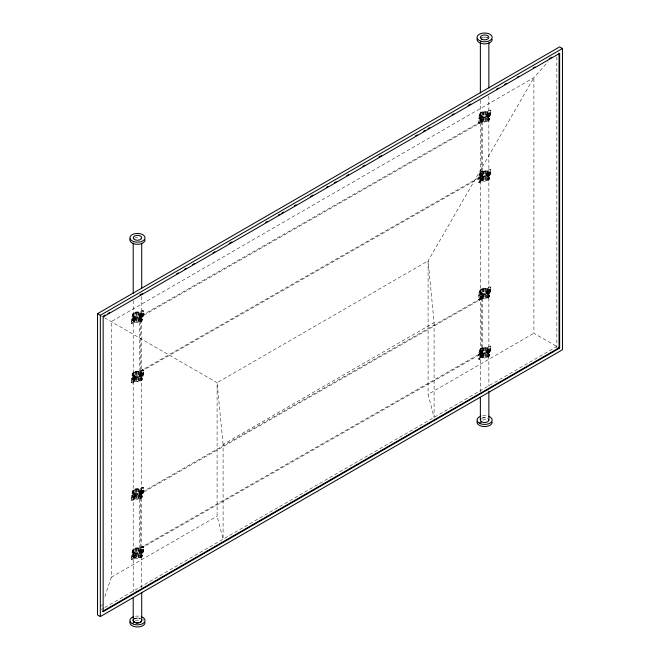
<?xml version="1.0" encoding="UTF-8"?>
<svg xmlns="http://www.w3.org/2000/svg" width="660" height="660" viewBox="0 0 660 660"><rect width="100%" height="100%" fill="white"/><g stroke="black" fill="none" stroke-linecap="round" stroke-linejoin="round"><path stroke-width="0.49" stroke-dasharray="3.3 2.47" d="M140.464 316.635L137.462 317.353L134.458 316.635L131.356 318.97L131.356 323.59L132.231 323.977C131.002 316.882 131.686 310.043 140.011 312.345L140.011 316.973C137.049 315.092 129.31 318.425 133.939 321.643M141.141 316.123C144.037 310.563 129.393 311.933 134.458 316.635M133.782 318.293C131.719 322.121 139.136 323.062 141.141 320.752C143.195 317.221 136.628 316.165 134.458 317.79M134.821 322.039C143.179 324.456 143.979 317.575 142.593 310.398L143.657 310.868L143.657 315.496L140.53 317.839M140.464 375.862L137.462 376.579L134.458 375.862L131.356 378.197L131.356 382.816L132.231 383.212C131.002 376.109 131.686 369.27 140.011 371.572L140.011 376.2C137.09 374.385 129.401 377.528 133.848 380.837L133.848 372.042M141.141 375.35C144.037 369.798 129.393 371.159 134.458 375.862M133.782 377.528C131.719 381.356 139.136 382.288 141.141 379.978C143.195 376.447 136.628 375.391 134.458 377.017M134.821 381.265C143.179 383.683 143.979 376.802 142.593 369.633L143.657 370.095L143.657 374.723L140.53 377.075L140.53 372.446L143.657 370.095M140.464 493.391L137.462 494.109L134.458 493.391L131.356 495.726L131.356 500.346L132.231 500.734C131.002 493.639 131.686 486.799 140.011 489.101L140.011 493.73C137.049 491.848 129.31 495.181 133.939 498.399M141.141 492.88C144.037 487.319 129.393 488.689 134.458 493.391M133.782 495.049C131.719 498.877 139.136 499.818 141.141 497.508C143.195 493.977 136.628 492.921 134.458 494.546M134.821 498.795C143.179 501.204 143.979 494.332 142.593 487.154L143.657 487.624L143.657 492.253L140.53 494.596M140.464 552.618L137.462 553.336L134.458 552.618L131.356 554.953L131.356 559.573L132.231 559.969C131.002 552.865 131.686 546.026 140.011 548.328L140.011 552.956C137.049 551.083 129.31 554.408 133.939 557.634M141.141 552.106C144.037 546.554 129.393 547.915 134.458 552.618M141.562 556.141C141.85 552.304 135.044 552.123 133.353 554.87C133.064 558.707 139.879 558.888 141.562 556.141L141.562 550.25M134.821 558.022C143.179 560.439 143.979 553.558 142.593 546.389L143.657 546.851L143.657 551.48L140.53 553.831L140.53 549.202L143.657 546.851M479.507 119.097C477.329 113.404 482.361 110.253 487.162 111.919L487.162 116.548C484.242 114.733 476.553 117.876 481 121.176L481 112.39M488.293 115.698C490.355 111.87 482.938 110.938 480.934 113.248C478.88 116.779 485.446 117.826 487.616 116.21M481.973 121.605L484.613 122.042L488.218 121.176L488.218 112.39C492.69 115.731 484.877 118.874 481.973 116.985M480.934 117.868C478.871 121.696 486.288 122.636 488.293 120.326C490.347 116.795 483.78 115.739 481.61 117.364M488.218 121.176L489.712 119.097L489.712 114.469M479.507 178.324C477.329 172.631 482.361 169.48 487.162 171.146L487.162 175.774C484.242 173.959 476.553 177.103 481 180.411L481.536 180.007M488.293 174.925C490.355 171.097 482.938 170.164 480.934 172.475C478.88 176.005 485.446 177.061 487.616 175.436M481.973 180.84L484.613 181.269L488.218 180.411L488.218 171.617C492.69 174.966 484.877 178.101 481.973 176.212M488.713 178.959C489.002 175.123 482.196 174.941 480.505 177.688C480.216 181.525 487.031 181.706 488.713 178.959L488.713 173.069M488.218 180.411L489.712 178.324L489.712 173.704M479.507 295.853C477.329 290.161 482.361 287.009 487.162 288.676L487.162 293.304C484.201 291.423 476.462 294.756 481.09 297.974M488.293 292.454C490.355 288.626 482.938 287.694 480.934 290.004C478.88 293.535 485.446 294.583 487.616 292.966M481.973 298.361L484.613 298.798L488.218 297.932L488.218 289.146C492.69 292.487 484.877 295.63 481.973 293.741M488.713 296.488C489.002 292.652 482.196 292.471 480.505 295.218C480.216 299.054 487.031 299.236 488.713 296.488L488.713 290.59M488.218 297.932L489.712 295.853L489.712 291.225M479.507 355.08C477.329 349.387 482.361 346.236 487.162 347.902L487.162 352.531C484.242 350.716 476.553 353.859 481 357.167L481.536 356.763M488.293 351.681C490.355 347.853 482.938 346.921 480.934 349.231C478.88 352.762 485.446 353.818 487.616 352.192M481.973 357.596L484.613 358.025L488.218 357.167L488.218 348.373C492.69 351.722 484.877 354.857 481.973 352.968M488.713 355.715C489.002 351.879 482.196 351.697 480.505 354.445C480.216 358.281 487.031 358.462 488.713 355.715L488.713 349.825M488.218 357.167L489.712 355.08L489.712 350.46M101.632 606.21L102.275 604.279M104.849 596.558L111.284 577.253L111.284 321.618L533.899 77.624L548.072 61.644M133.642 320.95L134.45 320.438L134.261 321.337L133.642 320.95L133.939 321.445M133.864 321.049L134.45 320.438M133.716 321.346L134.227 320.339M142.75 314.201L143.558 313.698L143.368 314.597L142.75 314.201L143.047 314.696M142.972 314.3L143.558 313.698M142.816 314.597L143.327 313.599M133.642 380.176L134.45 379.673L134.261 380.572L133.642 380.176L133.939 380.671M133.864 380.275L134.45 379.673M133.716 380.572L134.227 379.566M142.75 373.428L143.558 372.925L143.368 373.824L142.75 373.428L143.047 373.931M142.972 373.527L143.558 372.925M142.816 373.832L143.327 372.826M133.642 497.698L134.45 497.194L134.261 498.094L133.642 497.698L133.939 498.201M133.864 497.805L134.45 497.194M133.716 498.102L134.227 497.095M142.75 490.957L143.558 490.454L143.368 491.353L142.75 490.957L143.047 491.452M142.972 491.056L143.558 490.454M142.816 491.353L143.327 490.355M133.642 556.933L134.45 556.421L134.261 557.329L133.642 556.933L133.939 557.428M133.864 557.032L134.45 556.421M133.716 557.329L134.227 556.322M142.75 550.184L143.558 549.681L143.368 550.58L142.75 550.184L143.047 550.688M142.972 550.283L143.558 549.681M142.816 550.588L143.327 549.582M480.793 120.516L481.602 120.013L481.412 120.912L480.793 120.516L481.09 121.019M481.016 120.623L481.602 120.013M480.868 120.92L481.379 119.914M489.901 113.776L490.71 113.273L490.52 114.172L489.901 113.776L490.19 114.271M490.124 113.875L490.71 113.273M489.967 114.172L490.479 113.165M480.793 179.751L481.602 179.239L481.412 180.147L480.793 179.751L481.09 180.246M481.016 179.85L481.602 179.239M480.868 180.147L481.379 179.14M489.901 173.002L490.71 172.499L490.52 173.398L489.901 173.002L490.19 173.506M490.124 173.101L490.71 172.499M489.967 173.398L490.479 172.4M480.793 297.272L481.602 296.769L481.412 297.668L480.793 297.272L481.09 297.775M481.016 297.371L481.602 296.769M480.868 297.676L481.379 296.67M489.901 290.532L490.71 290.029L490.52 290.928L489.901 290.532L490.19 291.027M490.124 290.631L490.71 290.029M489.967 290.928L490.479 289.921M480.793 356.507L481.602 355.996L481.412 356.903L480.793 356.507L481.09 357.002M481.016 356.606L481.602 355.996M480.868 356.903L481.379 355.897M489.901 349.759L490.71 349.255L490.52 350.155L489.901 349.759L490.19 350.262M490.124 349.858L490.71 349.255M489.967 350.155L490.479 349.156M142.593 310.398L139.475 312.749L139.475 317.377L142.593 315.026L143.657 315.496M143.657 310.868L140.53 313.219L140.547 371.877L482.402 176.435L482.402 121.646L481.627 121.192L139.771 316.635L139.771 371.423L140.547 371.877M131.356 323.59L134.458 321.255L134.458 313.162M132.231 323.977L135.333 321.643L135.333 312.774M132.355 374.129L133.039 375.598L133.848 376.208L134.384 375.812L134.384 380.432M142.593 369.633L139.475 371.976L139.475 376.604L142.593 374.253L143.657 374.723M479.507 114.469L480.191 115.945L481 116.556L481.536 116.152M489.745 109.972L486.626 112.324L486.626 116.944L489.745 114.601L489.745 109.972L490.809 110.443L490.809 115.071L487.682 117.414L487.682 112.794L490.809 110.443M479.383 123.552L479.383 118.932L482.592 116.622L482.592 121.242L479.383 123.552L478.508 123.164L478.508 118.544L481.61 116.21M131.356 382.816L134.458 380.482L134.458 372.397M132.231 383.212L135.44 380.902L135.44 376.274L132.231 378.584L131.356 378.197M478.508 123.164L481.61 120.829L481.61 112.736M479.507 173.704L480.191 175.172L481 175.783L481.536 175.379M489.745 169.207L486.626 171.55L486.626 176.179L489.745 173.827L489.745 169.207L490.809 169.669L490.809 174.298L487.682 176.641L487.682 172.021L490.809 169.669M482.056 180.881L482.056 176.253L482.592 175.849L482.592 180.477L479.383 182.787L478.508 182.391L478.508 177.771L481.61 175.436M479.383 182.787L479.383 178.159L482.485 175.824M478.508 182.391L481.61 180.056L481.61 171.971M132.355 491.651L133.039 493.127L133.848 493.738L134.384 493.334L134.384 497.962M142.593 487.154L139.475 489.505L139.475 494.126L142.593 491.782L143.657 492.253M143.657 487.624L140.53 489.976L140.547 548.633L482.402 353.191L482.402 298.402L481.627 297.949L139.771 493.391L139.771 548.179L140.547 548.633M131.356 500.346L134.458 498.011L134.458 489.918M132.231 500.734L135.44 498.424L135.44 493.804L132.231 496.114L131.356 495.726M132.355 550.885L133.039 552.354L133.848 552.964L134.384 552.56L134.384 557.188L133.848 557.593L133.848 548.798M142.593 546.389L139.475 548.732L139.475 553.361L142.593 551.009L143.657 551.48M135.333 553.006L132.231 555.34L131.356 554.953M479.507 291.225L480.191 292.702L481 293.312L481.536 292.908M489.745 286.729L486.626 289.08L486.626 293.7L489.745 291.357L489.745 286.729L490.809 287.199L490.809 291.827L487.682 294.17L487.682 289.55L490.809 287.199M482.056 298.402L482.056 293.783L482.592 293.378L482.592 297.998L479.383 300.308L478.508 299.921L478.508 295.3L481.61 292.966M479.383 300.308L479.383 295.688L482.485 293.353M131.356 559.573L134.458 557.238L134.458 549.153M132.231 559.969L135.44 557.659L135.44 553.03L134.904 553.435L134.904 558.063M481.536 297.536L481 297.932L481 289.146M478.508 299.921L481.61 297.586L481.61 289.492M479.507 350.46L480.191 351.928L481 352.539L481.536 352.135M489.745 345.964L486.626 348.307L486.626 352.935L489.745 350.584L489.745 345.964L490.809 346.426L490.809 351.054L487.682 353.397L487.682 348.777L490.809 346.426M482.485 348.332L482.485 357.209L479.383 359.543L478.508 359.147L478.508 354.527L481.61 352.192M479.383 359.543L479.383 354.915L482.485 352.58M478.508 359.147L481.61 356.812L481.61 348.727M104.552 317.732L217.09 382.709L217.09 516.169L223.096 539.195L223.096 444.444L434.098 322.625L428.092 260.89L533.899 77.624L533.899 333.259L558.253 347.317M111.284 577.253L217.09 516.169M434.098 322.625L434.098 417.376L428.092 394.35L533.899 333.259M101.236 609.551L103.909 608.009M104.8 607.497L556.85 346.508M482.402 121.646L140.547 317.089L139.771 316.635M139.771 371.423L481.627 175.981L482.402 176.435M482.402 298.402L140.547 493.845L139.771 493.391M139.771 548.179L481.627 352.737L482.402 353.191M134.821 317.411C137.725 319.3 145.538 316.156 141.067 312.815L141.067 321.61M134.821 376.637C137.725 378.526 145.538 375.391 141.067 372.042L141.067 380.837M134.821 494.167C137.725 496.056 145.538 492.913 141.067 489.571L141.067 498.366M134.821 553.393C137.725 555.283 145.538 552.148 141.067 548.798L141.067 557.593M490.157 112.67A0.85 0.421 -66.1 0 1 489.926 114.007A0.85 0.421 -66.1 0 1 489.291 113.636A0.85 0.421 -66.1 0 1 490.157 112.67L490.834 112.975A0.85 0.421 -66.1 0 1 490.603 114.304A0.85 0.421 -66.1 0 1 489.967 113.932A0.85 0.421 -66.1 0 1 490.834 112.975M489.423 114.205L490.099 114.502M489.745 114.601L490.809 115.071M481.049 119.419A0.85 0.421 -66.1 0 1 480.818 120.755A0.85 0.421 -66.1 0 1 480.183 120.384A0.85 0.421 -66.1 0 1 481.049 119.419L481.726 119.716A0.85 0.421 -66.1 0 1 481.495 121.052A0.85 0.421 -66.1 0 1 480.859 120.681A0.85 0.421 -66.1 0 1 481.726 119.716M478.508 118.544L479.383 118.932M480.323 120.953L481.09 121.217M490.157 171.905A0.85 0.421 -66.1 0 1 489.926 173.233A0.85 0.421 -66.1 0 1 489.291 172.862A0.85 0.421 -66.1 0 1 490.157 171.905L490.834 172.202A0.85 0.421 -66.1 0 1 490.603 173.539A0.85 0.421 -66.1 0 1 489.967 173.159A0.85 0.421 -66.1 0 1 490.834 172.202M489.423 173.431L490.099 173.728M489.745 173.827L490.809 174.298M481.049 178.645A0.85 0.421 -66.1 0 1 480.818 179.982A0.85 0.421 -66.1 0 1 480.183 179.611A0.85 0.421 -66.1 0 1 481.049 178.645L481.726 178.942A0.85 0.421 -66.1 0 1 481.495 180.279A0.85 0.421 -66.1 0 1 480.859 179.908A0.85 0.421 -66.1 0 1 481.726 178.942M478.508 177.771L479.383 178.159M480.323 180.18L481.09 180.452M490.157 289.426A0.85 0.421 -66.1 0 1 489.926 290.763A0.85 0.421 -66.1 0 1 489.291 290.392A0.85 0.421 -66.1 0 1 490.157 289.426L490.834 289.732A0.85 0.421 -66.1 0 1 490.603 291.06A0.85 0.421 -66.1 0 1 489.967 290.689A0.85 0.421 -66.1 0 1 490.834 289.732M489.423 290.961L490.099 291.258M489.745 291.357L490.809 291.827M481.049 296.175A0.85 0.421 -66.1 0 1 480.818 297.512A0.85 0.421 -66.1 0 1 480.183 297.14A0.85 0.421 -66.1 0 1 481.049 296.175L481.726 296.472A0.85 0.421 -66.1 0 1 481.495 297.808A0.85 0.421 -66.1 0 1 480.859 297.437A0.85 0.421 -66.1 0 1 481.726 296.472M478.508 295.3L479.383 295.688M480.323 297.709L480.991 298.007M490.157 348.661A0.85 0.421 -66.1 0 1 489.926 349.99A0.85 0.421 -66.1 0 1 489.291 349.618A0.85 0.421 -66.1 0 1 490.157 348.661L490.834 348.959A0.85 0.421 -66.1 0 1 490.603 350.295A0.85 0.421 -66.1 0 1 489.967 349.915A0.85 0.421 -66.1 0 1 490.834 348.959M489.423 350.188L490.099 350.485M489.745 350.584L490.809 351.054M481.049 355.402A0.85 0.421 -66.1 0 1 480.818 356.738A0.85 0.421 -66.1 0 1 480.183 356.367A0.85 0.421 -66.1 0 1 481.049 355.402L481.726 355.699A0.85 0.421 -66.1 0 1 481.495 357.035A0.85 0.421 -66.1 0 1 480.859 356.664A0.85 0.421 -66.1 0 1 481.726 355.699M478.508 354.527L479.383 354.915M480.323 356.936L481.09 357.209M143.005 313.096A0.85 0.421 -66.1 0 1 142.774 314.432A0.85 0.421 -66.1 0 1 142.139 314.061A0.85 0.421 -66.1 0 1 143.005 313.096L143.682 313.401A0.85 0.421 -66.1 0 1 143.451 314.729A0.85 0.421 -66.1 0 1 142.816 314.358A0.85 0.421 -66.1 0 1 143.682 313.401M142.271 314.63L142.948 314.927M133.939 317.023L132.355 314.894M133.898 319.844A0.85 0.421 -66.1 0 1 133.667 321.181A0.85 0.421 -66.1 0 1 133.031 320.81A0.85 0.421 -66.1 0 1 133.898 319.844L134.574 320.141A0.85 0.421 -66.1 0 1 134.343 321.478A0.85 0.421 -66.1 0 1 133.708 321.106A0.85 0.421 -66.1 0 1 134.574 320.141M131.356 318.97L132.231 319.358L135.44 317.048L135.44 321.667L134.904 322.072L134.904 317.452M133.171 321.379L133.84 321.676L133.848 312.815M143.005 372.331A0.85 0.421 -66.1 0 1 142.774 373.667A0.85 0.421 -66.1 0 1 142.139 373.288A0.85 0.421 -66.1 0 1 143.005 372.331L143.682 372.628A0.85 0.421 -66.1 0 1 143.451 373.964A0.85 0.421 -66.1 0 1 142.816 373.593A0.85 0.421 -66.1 0 1 143.682 372.628M142.271 373.857L142.948 374.162M133.898 379.071A0.85 0.421 -66.1 0 1 133.667 380.407A0.85 0.421 -66.1 0 1 133.031 380.036A0.85 0.421 -66.1 0 1 133.898 379.071L134.574 379.376A0.85 0.421 -66.1 0 1 134.343 380.704A0.85 0.421 -66.1 0 1 133.708 380.333A0.85 0.421 -66.1 0 1 134.574 379.376M133.171 380.605L133.939 380.878M143.005 489.852A0.85 0.421 -66.1 0 1 142.774 491.188A0.85 0.421 -66.1 0 1 142.139 490.817A0.85 0.421 -66.1 0 1 143.005 489.852L143.682 490.157A0.85 0.421 -66.1 0 1 143.451 491.486A0.85 0.421 -66.1 0 1 142.816 491.114A0.85 0.421 -66.1 0 1 143.682 490.157M142.271 491.386L142.948 491.683M133.898 496.601A0.85 0.421 -66.1 0 1 133.667 497.937A0.85 0.421 -66.1 0 1 133.031 497.566A0.85 0.421 -66.1 0 1 133.898 496.601L134.574 496.897A0.85 0.421 -66.1 0 1 134.343 498.234A0.85 0.421 -66.1 0 1 133.708 497.863A0.85 0.421 -66.1 0 1 134.574 496.897M133.171 498.135L133.84 498.432L133.848 489.571M143.005 549.087A0.85 0.421 -66.1 0 1 142.774 550.423A0.85 0.421 -66.1 0 1 142.139 550.044A0.85 0.421 -66.1 0 1 143.005 549.087L143.682 549.384A0.85 0.421 -66.1 0 1 143.451 550.72A0.85 0.421 -66.1 0 1 142.816 550.349A0.85 0.421 -66.1 0 1 143.682 549.384M142.271 550.613L142.948 550.918M133.898 555.827A0.85 0.421 -66.1 0 1 133.667 557.164A0.85 0.421 -66.1 0 1 133.031 556.792A0.85 0.421 -66.1 0 1 133.898 555.827L134.574 556.132A0.85 0.421 -66.1 0 1 134.343 557.461A0.85 0.421 -66.1 0 1 133.708 557.089A0.85 0.421 -66.1 0 1 134.574 556.132M133.171 557.362L133.84 557.659M101.186 315.793L103.711 317.245M488.218 117.01L489.712 119.097M488.218 176.245L489.712 178.324M488.218 293.766L489.712 295.853M488.218 353.001L489.712 355.08M141.067 317.435L142.56 319.522M141.067 376.67L142.56 378.749M141.067 494.191L142.56 496.279M141.067 553.427L142.56 555.505M223.096 444.444L217.09 382.709L428.092 260.89L428.092 394.35M556.85 56.9L556.85 348.133M489.538 113.71L489.538 119.856M489.538 172.936L489.538 179.091M489.538 290.466L489.538 296.612M489.538 349.693L489.538 355.847M489.027 113L489.027 120.574M489.027 172.227L489.027 179.8M489.027 289.757L489.027 297.322M489.027 348.983L489.027 356.557M488.862 96.079L488.862 386.116M488.713 113.842L488.713 119.732M487.616 112.736L487.616 120.829M487.616 171.971L487.616 180.056M487.616 289.492L487.616 297.586M487.616 348.727L487.616 356.812M487.162 117.026L487.162 121.646M487.162 176.253L487.162 180.881M487.162 293.783L487.162 298.402M487.162 353.009L487.162 357.637M486.733 112.349L486.733 121.217M486.733 171.575L486.733 180.452M486.733 289.105L486.733 297.974M486.733 348.332L486.733 357.209M485.933 111.623L485.933 116.251M485.933 117.315L485.933 121.943M485.933 170.857L485.933 175.477M485.933 176.55L485.933 181.17M485.933 288.379L485.933 293.007M485.933 294.071L485.933 298.7M485.933 347.614L485.933 352.234M485.933 353.306L485.933 357.926M485.71 112.101L485.71 121.465M485.71 171.336L485.71 180.691M485.71 288.857L485.71 298.221M485.71 348.092L485.71 357.448M484.613 111.523L484.613 116.647M484.613 116.927L484.613 122.042M484.613 170.758L484.613 175.874M484.613 176.154L484.613 181.269M484.613 288.28L484.613 293.403M484.613 293.683L484.613 298.798M484.613 347.515L484.613 352.63M484.613 352.91L484.613 358.025M483.508 112.101L483.508 121.465M483.508 171.336L483.508 180.691M483.508 288.857L483.508 298.221M483.508 348.092L483.508 357.448M483.293 111.623L483.293 116.251M483.293 117.315L483.293 121.943M483.293 170.857L483.293 175.477M483.293 176.55L483.293 181.17M483.293 288.379L483.293 293.007M483.293 294.071L483.293 298.7M483.293 347.614L483.293 352.234M483.293 353.306L483.293 357.926M482.485 112.349L482.485 121.217M482.485 171.575L482.485 180.452M482.485 289.105L482.485 297.974M482.056 111.919L482.056 116.548M482.056 117.026L482.056 121.646M482.056 171.146L482.056 175.774M482.056 288.676L482.056 293.304M482.056 347.902L482.056 352.531M481.627 121.192L481.627 175.981M481.627 297.949L481.627 352.737M481 171.617L481 180.411M481 348.373L481 357.167M480.505 113.842L480.505 119.732M480.505 173.069L480.505 178.959M480.505 290.59L480.505 296.488M480.505 349.825L480.505 355.715M480.364 100.196L480.364 392.287M480.191 113L480.191 120.574M480.191 172.227L480.191 179.8M480.191 289.757L480.191 297.322M480.191 348.983L480.191 356.557M479.68 113.71L479.68 119.856M479.68 172.936L479.68 179.091M479.68 290.466L479.68 296.612M479.68 349.693L479.68 355.847M142.387 314.135L142.387 320.281M142.387 373.362L142.387 379.516M142.387 490.891L142.387 497.038M142.387 550.118L142.387 556.273M141.883 313.426L141.883 320.999M141.883 372.652L141.883 380.226M141.883 490.182L141.883 497.755M141.883 549.409L141.883 556.982M141.71 296.505L141.71 587.573M141.562 314.267L141.562 320.158M141.562 373.494L141.562 379.385M141.562 491.023L141.562 496.914M140.464 313.162L140.464 321.255M140.464 372.397L140.464 380.482M140.464 489.918L140.464 498.011M140.464 549.153L140.464 557.238M140.011 317.452L140.011 322.072M140.011 376.678L140.011 381.307M140.011 494.208L140.011 498.828M140.011 553.435L140.011 558.063M139.582 312.774L139.582 321.643M139.582 372.001L139.582 380.878M139.582 489.53L139.582 498.399M139.582 548.757L139.582 557.634M138.781 312.048L138.781 316.676M138.781 317.749L138.781 322.369M138.781 371.283L138.781 375.903M138.781 376.975L138.781 381.596M138.781 488.804L138.781 493.433M138.781 494.497L138.781 499.125M138.781 548.039L138.781 552.659M138.781 553.732L138.781 558.352M138.559 312.526L138.559 321.89M138.559 371.761L138.559 381.117M138.559 489.283L138.559 498.646M138.559 548.518L138.559 557.873M137.462 311.949L137.462 317.072M137.462 317.353L137.462 322.468M137.462 371.184L137.462 376.299M137.462 376.579L137.462 381.695M137.462 488.705L137.462 493.829M137.462 494.109L137.462 499.224M137.462 547.94L137.462 553.055M137.462 553.336L137.462 558.451M136.364 312.526L136.364 321.89M136.364 371.761L136.364 381.117M136.364 489.283L136.364 498.646M136.364 548.518L136.364 557.873M136.142 312.048L136.142 316.676M136.142 317.749L136.142 322.369M136.142 371.283L136.142 375.903M136.142 376.975L136.142 381.596M136.142 488.804L136.142 493.433M136.142 494.497L136.142 499.125M136.142 548.039L136.142 552.659M136.142 553.732L136.142 558.352M135.333 372.001L135.333 380.878M135.333 489.53L135.333 498.399M135.333 548.757L135.333 557.634M134.904 312.345L134.904 316.973M134.904 371.572L134.904 376.2M134.904 376.678L134.904 381.307M134.904 489.101L134.904 493.73M134.904 494.208L134.904 498.828M134.904 548.328L134.904 552.956M134.384 316.577L134.384 321.205M133.353 314.267L133.353 320.158M133.353 373.494L133.353 379.385M133.353 491.023L133.353 496.914M133.353 550.25L133.353 556.141M133.213 300.622L133.213 591.69M133.039 313.426L133.039 320.999M133.039 372.652L133.039 380.226M133.039 490.182L133.039 497.755M133.039 549.409L133.039 556.982M132.528 314.135L132.528 320.281M132.528 373.362L132.528 379.516M132.528 490.891L132.528 497.038M132.528 550.118L132.528 556.273M134.458 238.21A4.249 2.45 0 0 1 140.464 238.21M133.658 618.816A7.598 4.389 0 0 1 139.425 618.379M142.832 619.509A7.598 4.389 0 0 1 144.037 620.416M135.49 616.242A7.598 4.389 0 0 1 139.425 616.242M135.333 620.491A4.249 2.45 0 0 1 139.582 620.491M481.61 418.325A4.249 2.45 0 0 1 487.616 418.325M482.641 417.953A7.598 4.389 0 0 1 488.408 418.39M482.641 415.816A7.598 4.389 0 0 1 486.577 415.816M482.485 420.065A4.249 2.45 0 0 1 486.733 420.065M482.592 352.605L482.056 353.009L482.056 357.637L482.592 357.233L482.592 352.605M140.464 618.75A4.249 2.45 0 0 0 134.458 618.75A4.249 2.45 0 0 1 140.464 618.75M487.616 37.777A4.249 2.45 0 0 0 481.61 37.777A4.249 2.45 0 0 1 487.616 37.785"/><path stroke-width="0.99" d="M97.531 313.682L559.663 46.877L562.468 48.493L562.468 349.75L100.337 616.564L97.531 614.947L97.531 313.682L100.337 315.298L562.468 48.493M103.455 316.074L105.237 315.043M107.918 313.5L109.7 312.469M140.011 294.971L142.684 293.42M176.566 273.859L178.349 272.836M184.594 269.23L186.376 268.199M192.621 264.594L194.403 263.563M213.122 252.755L214.904 251.724M229.177 243.49L231.85 241.948M265.724 222.387L267.514 221.356M278.207 215.176L279.997 214.145M281.779 213.122L283.561 212.091M294.261 205.912L296.043 204.88M310.307 196.647L312.98 195.104M326.353 187.382L328.144 186.351M334.381 182.746L336.163 181.723M346.863 175.543L348.645 174.512M362.909 166.279L364.7 165.248M378.964 157.014L381.637 155.463M415.519 135.902L417.301 134.879M423.538 131.274L425.32 130.243M428.002 128.7L429.784 127.669M452.075 114.799L453.857 113.767M468.121 105.534L470.794 103.991M496.65 89.059L498.432 88.036M504.677 84.43L506.459 83.399M517.159 77.22L518.941 76.197M533.206 67.955L534.988 66.932M549.26 58.691L551.933 57.148M102.564 611.35L559.061 347.787L559.061 53.031M559.647 348.125L103.15 611.688L103.15 316.924L559.647 53.369L559.647 348.125L558.253 347.317M132.454 623.378L134.458 622.223M479.606 422.953L481.61 421.798M488.862 42.603L488.862 87.854M488.862 391.264L488.862 420.057M480.364 42.603L480.364 92.994M480.364 397.435L480.364 420.057M141.71 243.028L141.71 288.28M141.71 592.713L141.71 620.482M133.213 243.028L133.213 293.42M133.213 597.861L133.213 620.482M100.337 315.298L100.337 616.564M145.06 239.943A7.598 4.389 0 0 1 136.471 244.291A7.598 4.389 0 0 1 130.119 238.813M145.06 622.611A7.598 4.389 0 0 1 136.471 626.959A7.598 4.389 0 0 1 130.119 621.481M141.256 616.679A7.598 4.389 0 0 1 143.278 623.304A7.598 4.389 0 0 1 131.637 623.304A7.598 4.389 0 0 1 133.658 616.679M488.713 419.422A4.249 2.45 0 0 1 484.06 422.483A4.249 2.45 0 0 1 480.934 418.828M492.212 39.517A7.598 4.389 0 0 1 483.615 43.865A7.598 4.389 0 0 1 477.271 38.387M492.212 422.185A7.598 4.389 0 0 1 483.615 426.533A7.598 4.389 0 0 1 477.271 421.055M488.408 416.254A7.598 4.389 0 0 1 490.43 422.879A7.598 4.389 0 0 1 478.789 422.879A7.598 4.389 0 0 1 480.81 416.254M136.909 622.916A4.249 2.45 0 0 0 141.562 619.856A4.249 2.45 0 0 1 136.909 622.916A4.249 2.45 0 0 1 133.782 619.261A4.249 2.45 0 0 0 136.909 622.916M133.658 241.609A7.598 4.389 0 0 0 145.06 237.814A7.598 4.389 0 0 0 133.658 234.011A7.598 4.389 0 0 0 133.658 241.609M134.458 239.547A4.249 2.45 0 0 0 141.562 238.45A4.249 2.45 0 0 0 136.364 235.447A4.249 2.45 0 0 0 134.458 239.547M480.81 41.184A7.598 4.389 0 0 0 492.212 37.389A7.598 4.389 0 0 0 480.81 33.586A7.598 4.389 0 0 0 480.81 41.184M481.61 39.121A4.249 2.45 0 0 0 488.713 38.024A4.249 2.45 0 0 0 483.508 35.021A4.249 2.45 0 0 0 481.61 39.121"/></g></svg>
